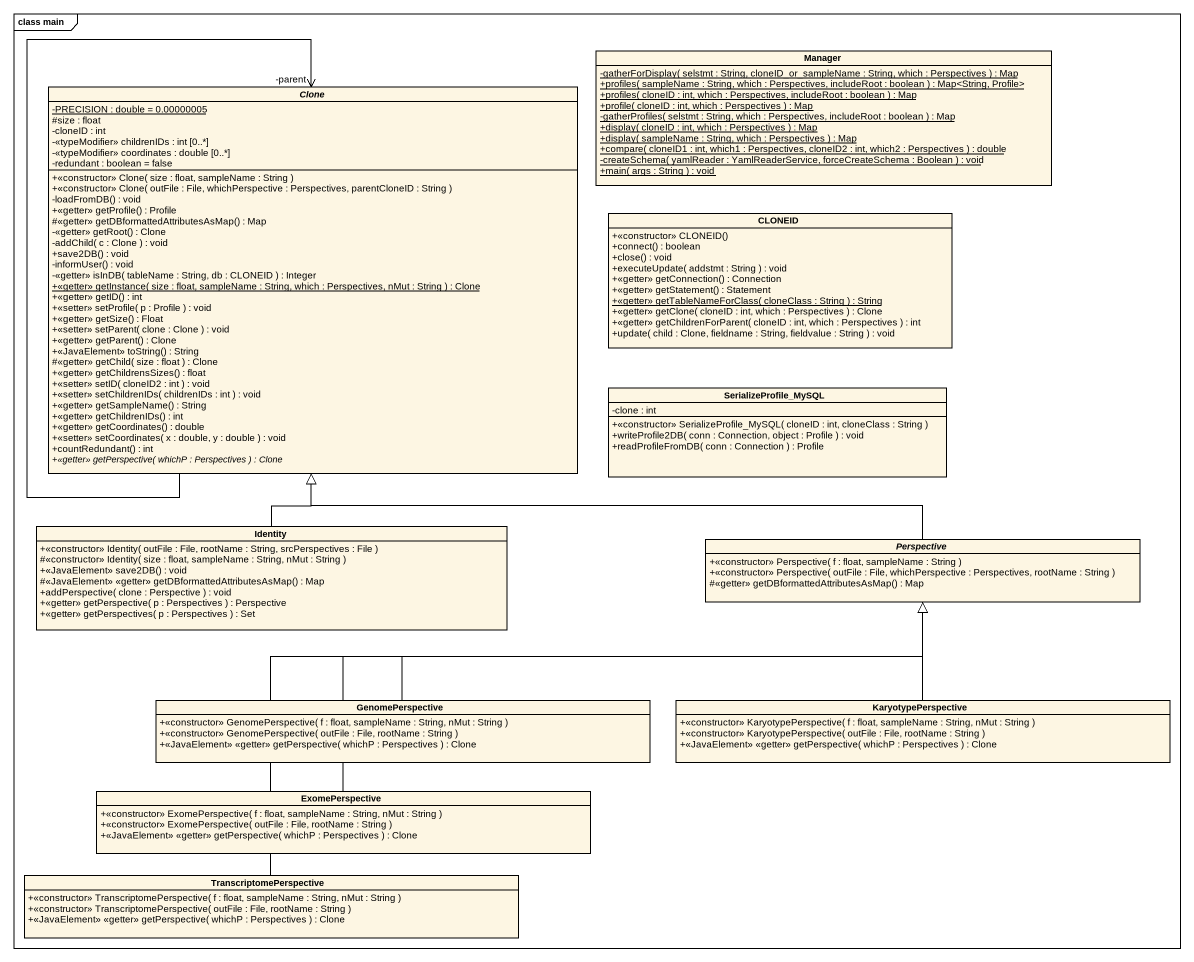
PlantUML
@startuml
mainframe class main
hide circle
hide empty members
skinparam classAttributeIconSize 0
class Manager {
  {static} -gatherForDisplay( selstmt : String, cloneID_or_sampleName : String, which : Perspectives ) : Map
  {static} +profiles( sampleName : String, which : Perspectives, includeRoot : boolean ) : Map<String, Profile>
  {static} +profiles( cloneID : int, which : Perspectives, includeRoot : boolean ) : Map
  {static} +profile( cloneID : int, which : Perspectives ) : Map
  {static} -gatherProfiles( selstmt : String, which : Perspectives, includeRoot : boolean ) : Map
  {static} +display( cloneID : int, which : Perspectives ) : Map
  {static} +display( sampleName : String, which : Perspectives ) : Map
  {static} +compare( cloneID1 : int, which1 : Perspectives, cloneID2 : int, which2 : Perspectives ) : double
  {static} -createSchema( yamlReader : YamlReaderService, forceCreateSchema : Boolean ) : void
  {static} +main( args : String ) : void
}
abstract class Clone {
  {static} -PRECISION : double = 0.00000005
  #size : float
  -cloneID : int
  -<<typeModifier>> childrenIDs : int [0..*]
  -<<typeModifier>> coordinates : double [0..*]
  -redundant : boolean = false
  +<<constructor>> Clone( size : float, sampleName : String )
  +<<constructor>> Clone( outFile : File, whichPerspective : Perspectives, parentCloneID : String )
  -loadFromDB() : void
  +<<getter>> getProfile() : Profile
  #<<getter>> getDBformattedAttributesAsMap() : Map
  -<<getter>> getRoot() : Clone
  -addChild( c : Clone ) : void
  +save2DB() : void
  -informUser() : void
  -<<getter>> isInDB( tableName : String, db : CLONEID ) : Integer
  {static} +<<getter>> getInstance( size : float, sampleName : String, which : Perspectives, nMut : String ) : Clone
  +<<getter>> getID() : int
  +<<setter>> setProfile( p : Profile ) : void
  +<<getter>> getSize() : Float
  +<<setter>> setParent( clone : Clone ) : void
  +<<getter>> getParent() : Clone
  +<<JavaElement>> toString() : String
  #<<getter>> getChild( size : float ) : Clone
  +<<getter>> getChildrensSizes() : float
  +<<setter>> setID( cloneID2 : int ) : void
  +<<setter>> setChildrenIDs( childrenIDs : int ) : void
  +<<getter>> getSampleName() : String
  +<<getter>> getChildrenIDs() : int
  +<<getter>> getCoordinates() : double
  +<<setter>> setCoordinates( x : double, y : double ) : void
  +countRedundant() : int
  {abstract} +<<getter>> getPerspective( whichP : Perspectives ) : Clone
}
class CLONEID {
  +<<constructor>> CLONEID()
  +connect() : boolean
  +close() : void
  +executeUpdate( addstmt : String ) : void
  +<<getter>> getConnection() : Connection
  +<<getter>> getStatement() : Statement
  {static} +<<getter>> getTableNameForClass( cloneClass : String ) : String
  +<<getter>> getClone( cloneID : int, which : Perspectives ) : Clone
  +<<getter>> getChildrenForParent( cloneID : int, which : Perspectives ) : int
  +update( child : Clone, fieldname : String, fieldvalue : String ) : void
}
class SerializeProfile_MySQL {
  -clone : int
  +<<constructor>> SerializeProfile_MySQL( cloneID : int, cloneClass : String )
  +writeProfile2DB( conn : Connection, object : Profile ) : void
  +readProfileFromDB( conn : Connection ) : Profile
}
class Identity {
  +<<constructor>> Identity( outFile : File, rootName : String, srcPerspectives : File )
  #<<constructor>> Identity( size : float, sampleName : String, nMut : String )
  +<<JavaElement>> save2DB() : void
  #<<JavaElement>> <<getter>> getDBformattedAttributesAsMap() : Map
  +addPerspective( clone : Perspective ) : void
  +<<getter>> getPerspective( p : Perspectives ) : Perspective
  +<<getter>> getPerspectives( p : Perspectives ) : Set
}
abstract class Perspective {
  +<<constructor>> Perspective( f : float, sampleName : String )
  +<<constructor>> Perspective( outFile : File, whichPerspective : Perspectives, rootName : String )
  #<<getter>> getDBformattedAttributesAsMap() : Map
}
class GenomePerspective {
  +<<constructor>> GenomePerspective( f : float, sampleName : String, nMut : String )
  +<<constructor>> GenomePerspective( outFile : File, rootName : String )
  +<<JavaElement>> <<getter>> getPerspective( whichP : Perspectives ) : Clone
}
class KaryotypePerspective {
  +<<constructor>> KaryotypePerspective( f : float, sampleName : String, nMut : String )
  +<<constructor>> KaryotypePerspective( outFile : File, rootName : String )
  +<<JavaElement>> <<getter>> getPerspective( whichP : Perspectives ) : Clone
}
class ExomePerspective {
  +<<constructor>> ExomePerspective( f : float, sampleName : String, nMut : String )
  +<<constructor>> ExomePerspective( outFile : File, rootName : String )
  +<<JavaElement>> <<getter>> getPerspective( whichP : Perspectives ) : Clone
}
class TranscriptomePerspective {
  +<<constructor>> TranscriptomePerspective( f : float, sampleName : String, nMut : String )
  +<<constructor>> TranscriptomePerspective( outFile : File, rootName : String )
  +<<JavaElement>> <<getter>> getPerspective( whichP : Perspectives ) : Clone
}
Clone "-parent" <-- Clone
Identity -up-|> Clone
Perspective -left-|> Clone
GenomePerspective -right-|> Perspective
KaryotypePerspective -up-|> Perspective
ExomePerspective -right-|> Perspective
TranscriptomePerspective -right-|> Perspective
@enduml
